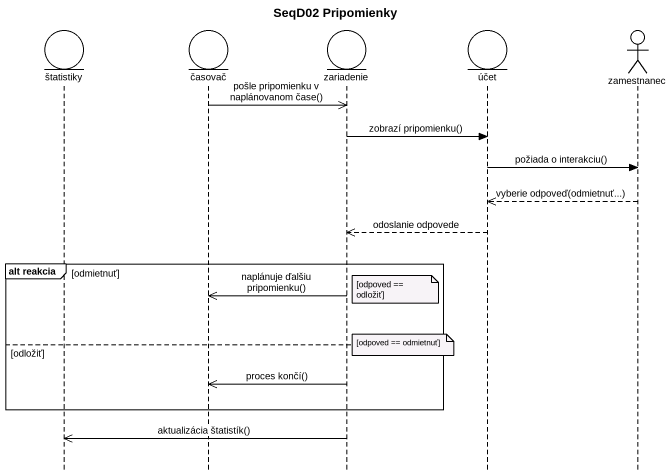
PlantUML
@startuml
title SeqD02 Pripomienky
hide footbox
entity štatistiky
entity časovač
entity zariadenie
entity účet
actor zamestnanec

časovač ->> zariadenie : pošle pripomienku v naplánovanom čase()
zariadenie -> účet : zobrazí pripomienku()
účet -> zamestnanec : požiada o interakciu()
zamestnanec -->> účet : vyberie odpoveď(odmietnuť...)
účet -->> zariadenie : odoslanie odpovede
group alt reakcia [odmietnuť]
  note right of zariadenie : [odpoved == odložiť]
  zariadenie ->> časovač : naplánuje ďalšiu pripomienku()
else odložiť
  note right of zariadenie : [odpoved == odmietnuť]
  zariadenie ->> časovač : proces končí()
end
zariadenie ->> štatistiky : aktualizácia štatistík()
@enduml
